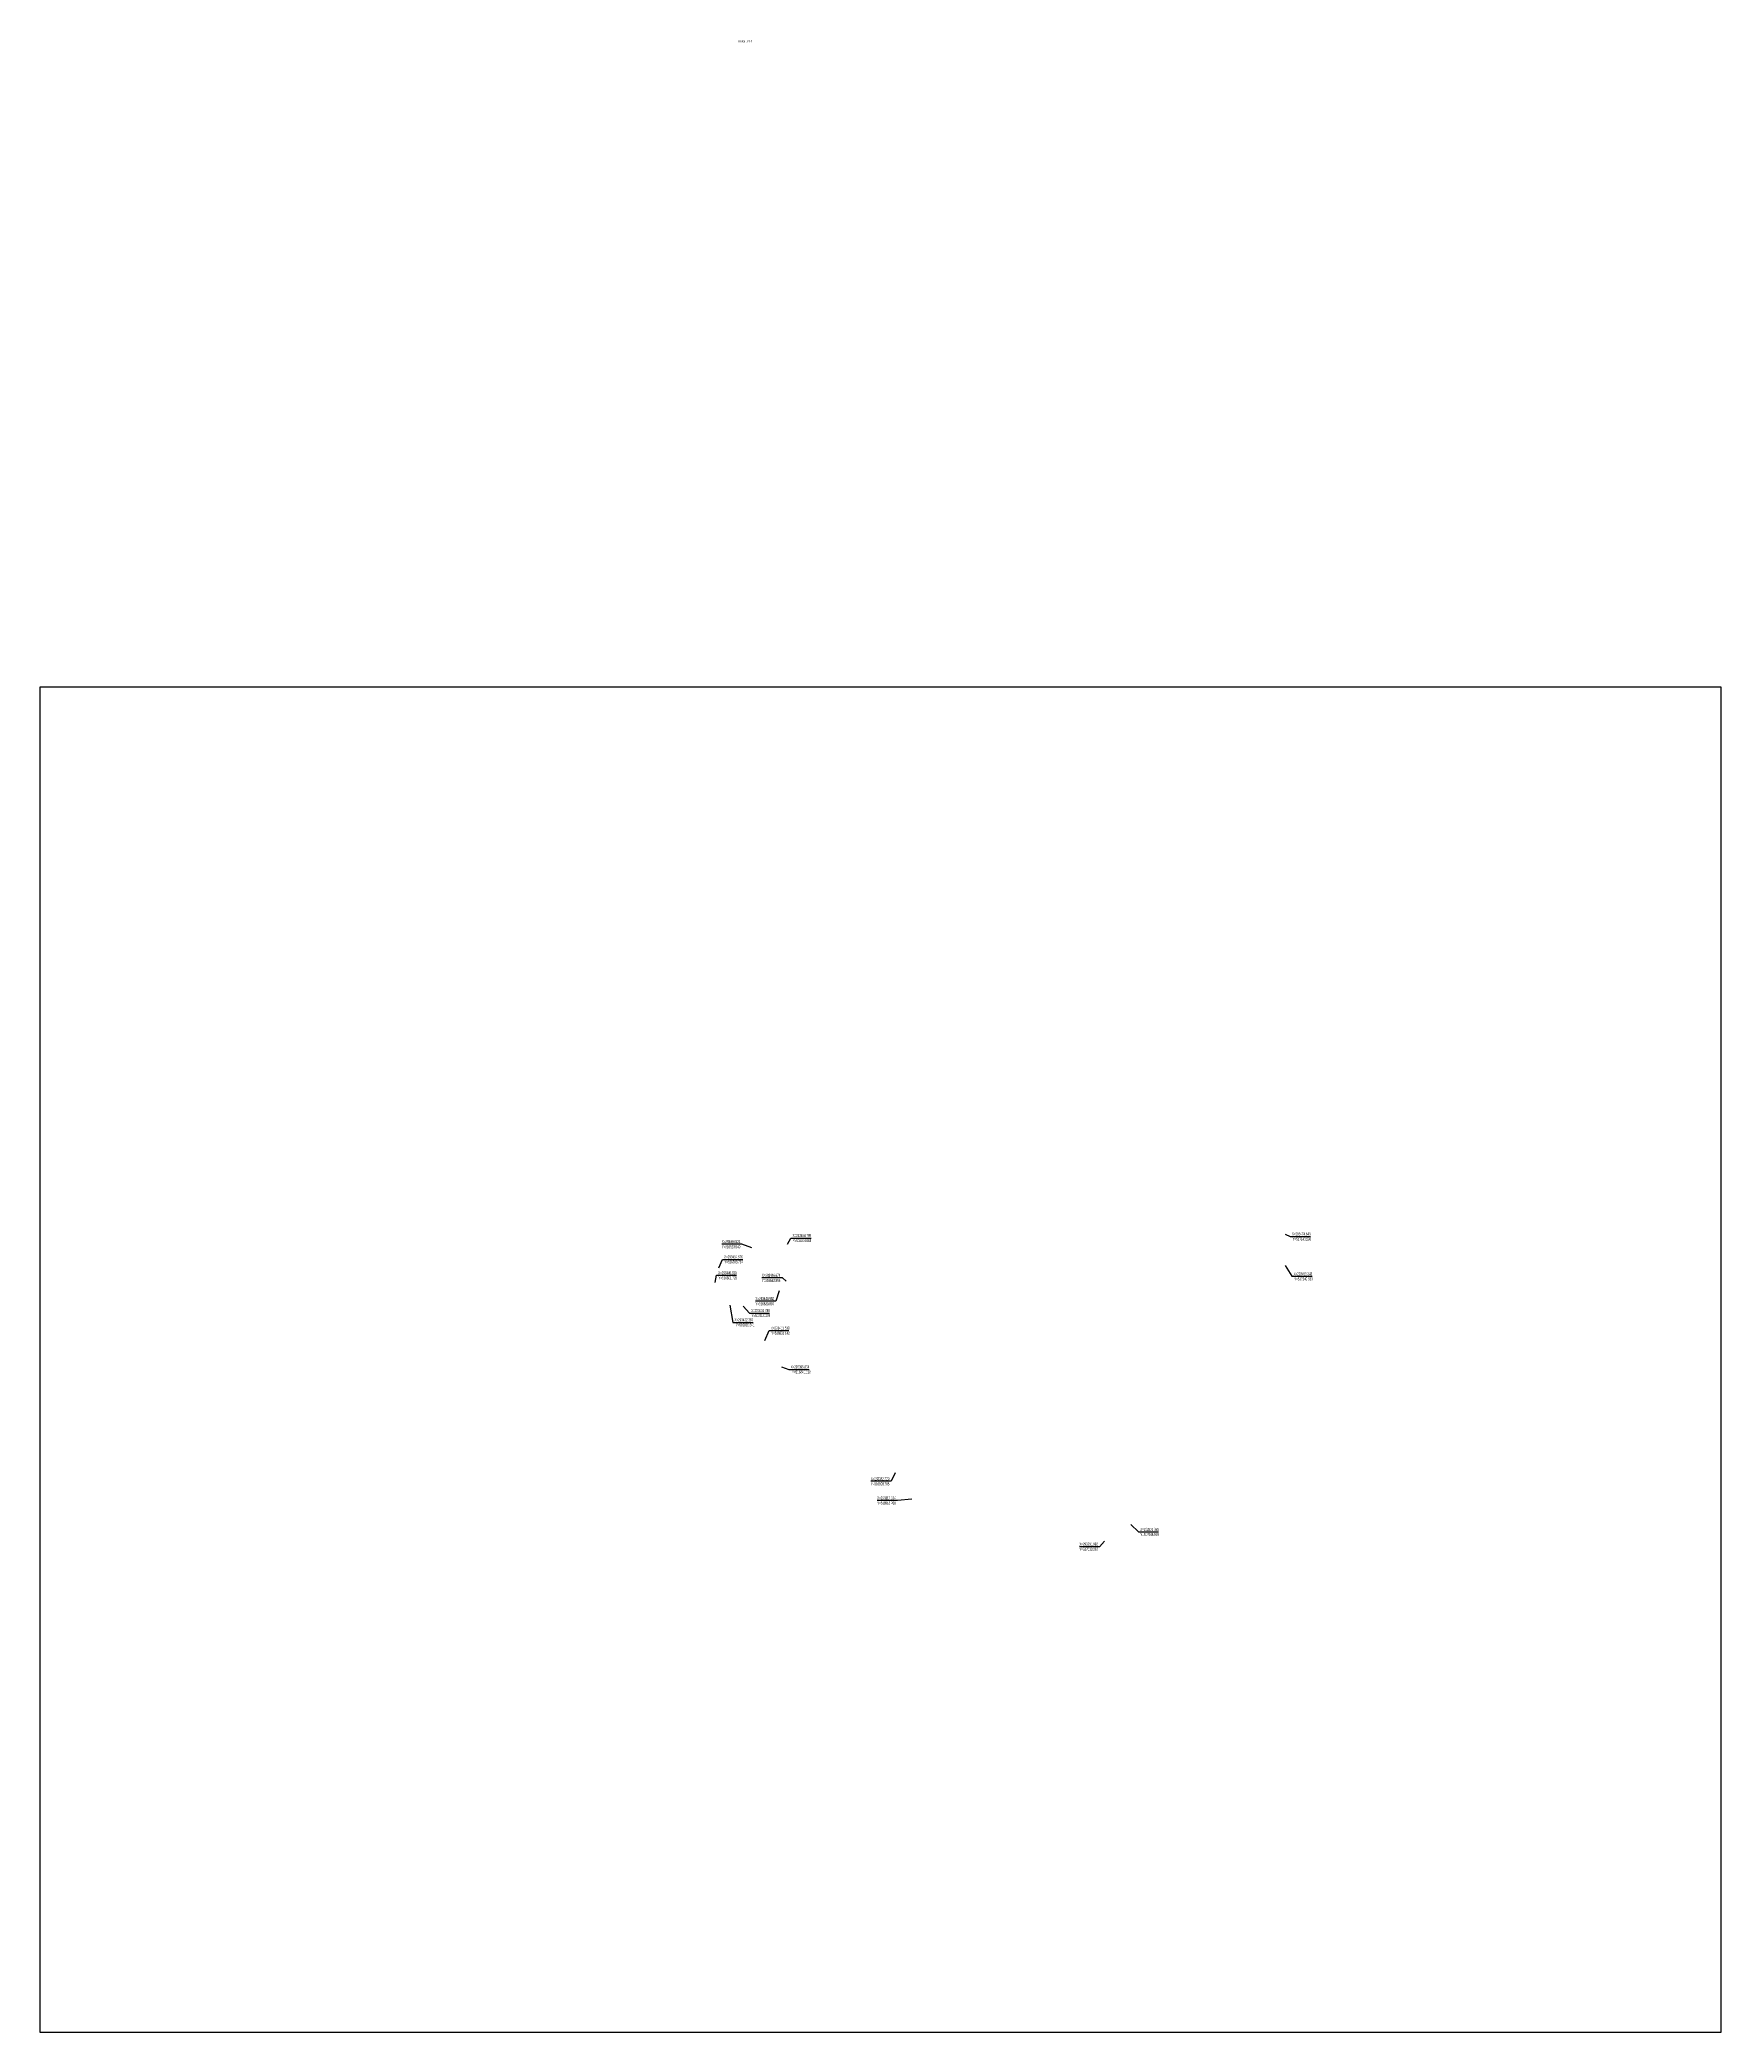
# Model space of a CAD drawing. Extents: x 1977 to 1034874806, y 3985 to 587211952.
# Drawn here: x 516400000 to 517400000, y 291000000 to 292185152 of the extents above; entities that cross this region are included whole.
import ezdxf

# ---------------------------------------------------------------- set-up
doc = ezdxf.new("R2010")
doc.units = 0
doc.header["$LTSCALE"] = 10
doc.header["$MEASUREMENT"] = 0
doc.layers.add('PUB_TEXT', color=7, linetype='Continuous')
doc.layers.add('X-总平面（删除标注）$0$02-TEXT_标注', color=4, linetype='Continuous')
doc.layers.add('X-总平面（删除标注）$0$01-标注_接到坐标不打印', color=132, linetype='Continuous', plot=False)
doc.layers.add('X-总平面（删除标注）$0$04-不打印_辅助线', color=165, linetype='Continuous', plot=False)
doc.styles.add('_TCH_SPACE', font='simhei.ttf', dxfattribs={"height": 5})
doc.styles.add('X-总平面（删除标注）$0$_TCH_DIM', font='', dxfattribs={"width": 0.8})
doc.styles.get('X-总平面（删除标注）$0$_TCH_DIM').set_extended_font_data('FZXiHei I-Z08S')

msp = doc.modelspace()

# ---------------------------------------------------------------- linework, layer by layer
at = {"layer": 'X-总平面（删除标注）$0$01-标注_接到坐标不打印', "color": 3}
for p, q in [((516817549.814, 291468727.511), (516805617.014, 291468727.511)), ((516823540.285, 291466521.158), (516817549.814, 291468727.511)), ((516844664.056, 291468798.999), (516846602.698, 291472408.051)), ((516846602.698, 291472408.051), (516858693.898, 291472408.051)), ((517140590.09, 291474642.599), (517143652.017, 291473286.948)), ((517143652.017, 291473286.948), (517155796.017, 291473286.948)), ((516803786.803, 291454575.776), (516805930.302, 291459707.189)), ((516805930.302, 291459707.189), (516818021.502, 291459707.189)), ((517140682.651, 291456042.829), (517144615.219, 291449623.247)), ((516801728.212, 291445909.631), (516802379.548, 291450220.87)), ((516802379.548, 291450220.87), (516814312.348, 291450220.87)), ((516841617.03, 291448682.772), (516829420.23, 291448682.772)), ((516839806.872, 291440957.744), (516837802.506, 291434815.225)), ((516843955.532, 291446673.969), (516841617.03, 291448682.772)), ((517144615.219, 291449623.247), (517156759.219, 291449623.247)), ((516810340.515, 291432386.647), (516812074.723, 291422215.357)), ((516818268.764, 291431788.214), (516822056.894, 291427786.947)), ((516837802.506, 291434815.225), (516825658.506, 291434815.225)), ((516812074.723, 291422215.357), (516824218.723, 291422215.357)), ((516822056.894, 291427786.947), (516833989.694, 291427786.947)), ((516831141.627, 291411532.586), (516833775.792, 291417329.399)), ((516833775.792, 291417329.399), (516845497.392, 291417329.399)), ((516841118.087, 291395834.49), (516845472.781, 291394213.905)), ((516845472.781, 291394213.905), (516857669.581, 291394213.905)), ((516906410.012, 291327711.399), (516894266.012, 291327711.399)), ((516908704.542, 291332720.453), (516906410.012, 291327711.399)), ((516910057.405, 291316248.723), (516898071.805, 291316248.723)), ((516918699.614, 291317034.199), (516910057.405, 291316248.723)), ((517048958.675, 291301965.408), (517053412.249, 291297567.934)), ((517030250.753, 291288787.434), (517018317.953, 291288787.434)), ((517033262.68, 291291985.639), (517030250.753, 291288787.434)), ((517053412.249, 291297567.934), (517065345.049, 291297567.934))]:
    msp.add_line(p, q, dxfattribs=at)
at = {"layer": 'X-总平面（删除标注）$0$04-不打印_辅助线'}
msp.add_lwpolyline([(516400000.068, 290999999.894), (517400000.068, 290999999.894), (517400000.068, 291799999.894), (516400000.068, 291799999.894)], close=True, dxfattribs=at)

# ---------------------------------------------------------------- texts
at = {"layer": 'PUB_TEXT', "style": '_TCH_SPACE'}
for s, height, p in [('6083.21m', 1314.346, (516815427.888, 292183627.366)), ('2', 657.173, (516822989.069, 292184502.366))]:
    msp.add_text(s, height=height, dxfattribs=at).set_placement(p)
at = {"layer": 'X-总平面（删除标注）$0$02-TEXT_标注', "style": 'X-总平面（删除标注）$0$_TCH_DIM', "width": 0.564706}
for s, p in [('Y=516823.540', (516805617.014, 291466312.511)), ('X=293466.521', (516805617.014, 291469357.511)), ('X=293468.799', (516847701.898, 291473038.051)), ('Y=516844.664', (516847797.898, 291469993.051)), ('X=293474.643', (517144756.017, 291473916.948)), ('Y=517140.590', (517145140.017, 291470871.948)), ('X=293454.576', (516807029.502, 291460337.189)), ('Y=516803.787', (516807173.502, 291457292.189)), ('X=293445.910', (516803464.348, 291450850.87)), ('Y=516801.728', (516803656.348, 291447805.87)), ('Y=516843.956', (516829420.23, 291446267.772)), ('X=293446.674', (516829420.23, 291449312.772)), ('X=293456.043', (517145719.219, 291450253.247)), ('Y=517140.683', (517146103.219, 291447208.247)), ('X=293431.788', (516823141.694, 291428416.947)), ('Y=516839.807', (516825658.506, 291432400.225)), ('X=293440.958', (516825658.506, 291435445.225)), ('X=293432.387', (516813178.723, 291422845.357)), ('Y=516810.341', (516813994.723, 291419800.357)), ('Y=516818.269', (516823381.694, 291425371.947)), ('X=293411.533', (516834841.392, 291417959.399)), ('Y=516831.142', (516835033.392, 291414914.399)), ('X=293395.834', (516846581.581, 291394843.905)), ('Y=516841.118', (516847397.581, 291391798.905)), ('Y=516908.705', (516894266.012, 291325296.399)), ('X=293332.720', (516894266.012, 291328341.399)), ('Y=516918.700', (516898071.805, 291313833.723)), ('X=293317.034', (516898071.805, 291316878.723)), ('X=293301.965', (517054497.049, 291298197.934)), ('Y=517033.263', (517018317.953, 291286372.434)), ('X=293291.986', (517018317.953, 291289417.434)), ('Y=517048.959', (517054545.049, 291295152.934))]:
    msp.add_text(s, height=1785, dxfattribs=at).set_placement(p)

doc.saveas('drawing.dxf')
